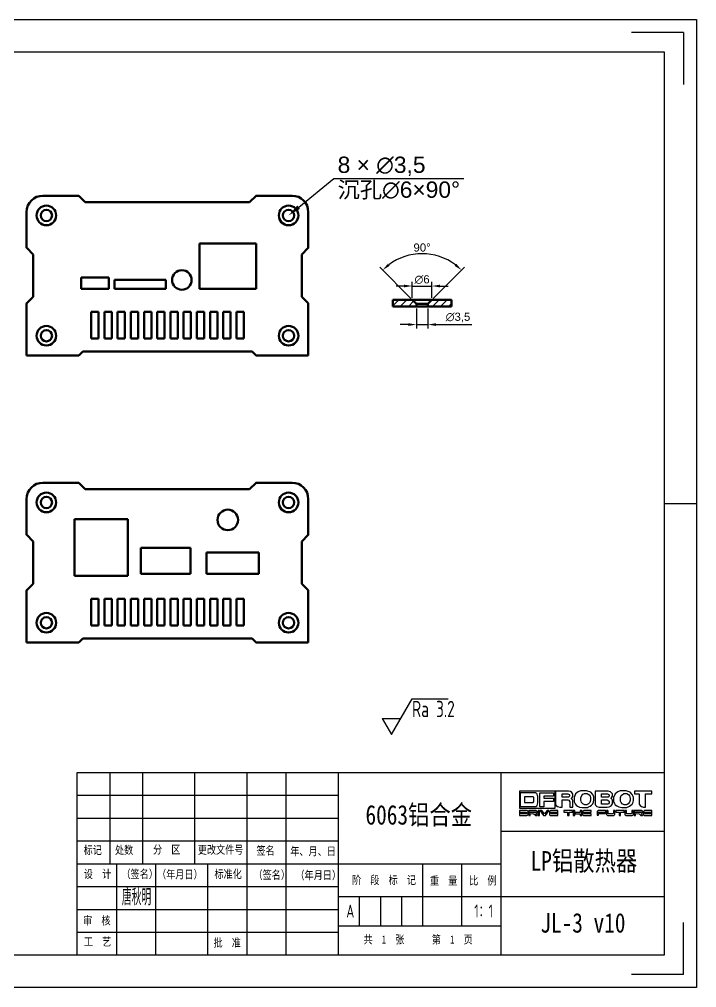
# Model space of a CAD drawing. Header units: millimetres. Extents: x 3075 to 3495, y 1278 to 1575.
# Drawn here: x 3287.5 to 3495.3, y 1277.7 to 1574.7 of the extents above; entities that cross this region are included whole.
import ezdxf
from ezdxf import colors
from ezdxf.entities.mleader import LeaderData, LeaderLine
from ezdxf.math import Vec2, Vec3

# ---------------------------------------------------------------- set-up
doc = ezdxf.new("R2010")
doc.units = ezdxf.units.MM
doc.layers.add('可见', color=7, linetype='Continuous', lineweight=50)
doc.layers.add('图框', color=7, linetype='Continuous')
doc.layers.add('标注、技术要求', color=1, linetype='Continuous')
doc.styles.get("Standard").update_dxf_attribs({"font": 'arial.ttf'})
doc.styles.add('陈杰（2）', font='gbenor.shx', dxfattribs={"width": 0.8, "bigfont": 'gbcbig.shx'})
doc.dimstyles.new('ISO-25-1', dxfattribs={"dimtxt": 2.5, "dimasz": 2.5, "dimexe": 1.25, "dimexo": 0.625, "dimtad": 1, "dimtxsty": 'Standard', "dimcen": 2.5, "dimadec": 0, "dimazin": 0, "dimtfac": 1, "dimtmove": 0, "dimatfit": 3, "dimfxl": 1, "dimarcsym": 0})

# ---------------------------------------------------------------- blocks, each defined once
blk = doc.blocks.new('*D6')
at = {"layer": 'Defpoints', "color": 0, "transparency": 16777216}
for p in [(3414.08, 1492.96), (3408.08, 1488.7), (3414.08, 1488.7)]:
    blk.add_point(p, dxfattribs=at)
at = {"layer": '标注、技术要求', "color": 0, "lineweight": -2, "transparency": 16777216}
for p, q in [((3408.08, 1489.32), (3408.08, 1494.21)), ((3414.08, 1489.32), (3414.08, 1494.21)), ((3405.58, 1492.96), (3403.08, 1492.96)), ((3408.08, 1492.96), (3414.08, 1492.96)), ((3416.58, 1492.96), (3419.08, 1492.96))]:
    blk.add_line(p, q, dxfattribs=at)
at = {"layer": '标注、技术要求', "color": 0, "transparency": 16777216}
for points in [[(3405.58, 1493.37), (3405.58, 1492.54), (3408.08, 1492.96)], [(3416.58, 1493.37), (3416.58, 1492.54), (3414.08, 1492.96)]]:
    blk.add_solid(points, dxfattribs=at)
at = {"layer": '标注、技术要求', "color": 0, "transparency": 16777216, "insert": (3411.08, 1494.93), "char_height": 2.5, "attachment_point": 5}
blk.add_mtext('∅6', dxfattribs=at)
blk = doc.blocks.new('*D7')
at = {"layer": 'Defpoints', "color": 0, "transparency": 16777216}
for p in [(3409.33, 1486.7), (3412.83, 1486.7), (3412.83, 1481.13)]:
    blk.add_point(p, dxfattribs=at)
at = {"layer": '标注、技术要求', "color": 0, "lineweight": -2, "transparency": 16777216}
for p, q in [((3409.33, 1486.07), (3409.33, 1479.88)), ((3412.83, 1486.07), (3412.83, 1479.88)), ((3406.83, 1481.13), (3404.33, 1481.13)), ((3409.33, 1481.13), (3412.83, 1481.13)), ((3415.33, 1481.13), (3426.37, 1481.13))]:
    blk.add_line(p, q, dxfattribs=at)
at = {"layer": '标注、技术要求', "color": 0, "transparency": 16777216}
for points in [[(3406.83, 1481.55), (3406.83, 1480.71), (3409.33, 1481.13)], [(3415.33, 1481.55), (3415.33, 1480.71), (3412.83, 1481.13)]]:
    blk.add_solid(points, dxfattribs=at)
at = {"layer": '标注、技术要求', "color": 0, "transparency": 16777216, "insert": (3422.1, 1483.3), "char_height": 2.5, "attachment_point": 5}
blk.add_mtext('∅3,5', dxfattribs=at)
blk = doc.blocks.new('*D8')
at = {"layer": 'Defpoints', "color": 0, "transparency": 16777216}
for p in [(3415.52, 1502.26), (3408.08, 1488.7), (3414.08, 1488.7), (3409.33, 1487.45), (3412.83, 1487.45)]:
    blk.add_point(p, dxfattribs=at)
at = {"layer": '标注、技术要求', "color": 0, "lineweight": -2, "transparency": 16777216}
for p, q in [((3407.64, 1489.14), (3398.07, 1498.71)), ((3414.52, 1489.14), (3424.09, 1498.71))]:
    blk.add_line(p, q, dxfattribs=at)
blk.add_arc((3411.08, 1485.7), 17.15, 53.3577, 126.6423, dxfattribs=at)
at = {"layer": '标注、技术要求', "color": 0, "transparency": 16777216}
for points in [[(3401.11, 1499.14), (3400.57, 1499.77), (3398.95, 1497.82)], [(3421.59, 1499.77), (3421.04, 1499.14), (3423.21, 1497.82)]]:
    blk.add_solid(points, dxfattribs=at)
at = {"layer": '标注、技术要求', "color": 0, "transparency": 16777216, "insert": (3411.08, 1504.75), "char_height": 2.5, "attachment_point": 5}
blk.add_mtext('90°', dxfattribs=at)

msp = doc.modelspace()

# ---------------------------------------------------------------- hatches: boundary and pattern name
at = {"layer": '标注、技术要求'}
h = msp.add_hatch(dxfattribs=at)
h.set_pattern_fill('ANSI31', color=256, scale=0.55)
h.set_pattern_definition([(45, (-14.6144, -18.3949), (-1.2347852, 1.2347852), [])])
h.paths.add_polyline_path([(3402.08, 1488.695), (3402.08, 1486.695), (3409.33, 1486.695), (3409.33, 1487.445), (3408.08, 1488.695)])
h.paths.add_polyline_path([(3420.08, 1486.695), (3420.08, 1488.695), (3414.08, 1488.695), (3412.83, 1487.445), (3412.83, 1486.695)])

# ---------------------------------------------------------------- linework, layer by layer
at = {"layer": '可见', "extrusion": (2.22465e-16, 1, 0)}
for p, q in [((3305.732, 1520.658), (3294.774, 1520.658)), ((3371.174, 1520.658), (3360.215, 1520.658)), ((3307.774, 1518.658), (3305.803, 1520.628)), ((3332.974, 1518.658), (3307.774, 1518.658)), ((3358.174, 1518.658), (3332.974, 1518.658)), ((3360.144, 1520.628), (3358.174, 1518.658)), ((3289.774, 1515.658), (3289.774, 1504.699)), ((3376.174, 1504.699), (3376.174, 1515.658)), ((3342.774, 1505.958), (3360.224, 1505.958)), ((3342.774, 1492.058), (3342.774, 1505.958)), ((3360.224, 1505.958), (3360.224, 1492.058)), ((3289.803, 1504.628), (3291.774, 1502.658)), ((3374.174, 1502.658), (3376.144, 1504.628)), ((3291.774, 1502.658), (3291.774, 1489.658)), ((3374.174, 1489.658), (3374.174, 1502.658)), ((3306.474, 1495.558), (3314.974, 1495.558)), ((3306.474, 1492.108), (3306.474, 1495.558)), ((3314.974, 1495.558), (3314.974, 1492.108)), ((3316.724, 1492.058), (3316.724, 1494.858)), ((3316.724, 1494.858), (3332.474, 1494.858)), ((3332.474, 1494.858), (3332.474, 1492.058)), ((3314.974, 1492.108), (3306.474, 1492.108)), ((3332.474, 1492.058), (3316.724, 1492.058)), ((3360.224, 1492.058), (3342.774, 1492.058)), ((3291.774, 1489.658), (3289.803, 1487.687)), ((3376.144, 1487.687), (3374.174, 1489.658)), ((3289.774, 1487.616), (3289.774, 1471.658)), ((3309.574, 1476.858), (3309.574, 1485.058)), ((3309.574, 1485.058), (3311.824, 1485.058)), ((3311.824, 1485.058), (3311.824, 1476.858)), ((3313.624, 1476.858), (3313.624, 1485.058)), ((3313.624, 1485.058), (3315.874, 1485.058)), ((3315.874, 1485.058), (3315.874, 1476.858)), ((3317.674, 1476.858), (3317.674, 1485.058)), ((3317.674, 1485.058), (3319.924, 1485.058)), ((3319.924, 1485.058), (3319.924, 1476.858)), ((3321.724, 1476.858), (3321.724, 1485.058)), ((3321.724, 1485.058), (3323.974, 1485.058)), ((3323.974, 1485.058), (3323.974, 1476.858)), ((3325.774, 1476.858), (3325.774, 1485.058)), ((3325.774, 1485.058), (3328.024, 1485.058)), ((3328.024, 1485.058), (3328.024, 1476.858)), ((3329.824, 1476.858), (3329.824, 1485.058)), ((3329.824, 1485.058), (3332.074, 1485.058)), ((3332.074, 1485.058), (3332.074, 1476.858)), ((3333.874, 1476.858), (3333.874, 1485.058)), ((3333.874, 1485.058), (3336.124, 1485.058)), ((3336.124, 1485.058), (3336.124, 1476.858)), ((3337.924, 1476.858), (3337.924, 1485.058)), ((3337.924, 1485.058), (3340.174, 1485.058)), ((3340.174, 1485.058), (3340.174, 1476.858)), ((3341.974, 1476.858), (3341.974, 1485.058)), ((3341.974, 1485.058), (3344.224, 1485.058)), ((3344.224, 1485.058), (3344.224, 1476.858)), ((3346.024, 1476.858), (3346.024, 1485.058)), ((3346.024, 1485.058), (3348.274, 1485.058)), ((3348.274, 1485.058), (3348.274, 1476.858)), ((3350.074, 1476.858), (3350.074, 1485.058)), ((3350.074, 1485.058), (3352.324, 1485.058)), ((3352.324, 1485.058), (3352.324, 1476.858)), ((3354.124, 1476.858), (3354.124, 1485.058)), ((3354.124, 1485.058), (3356.374, 1485.058)), ((3356.374, 1485.058), (3356.374, 1476.858)), ((3376.174, 1471.658), (3376.174, 1487.616)), ((3311.824, 1476.858), (3309.574, 1476.858)), ((3315.874, 1476.858), (3313.624, 1476.858)), ((3319.924, 1476.858), (3317.674, 1476.858)), ((3323.974, 1476.858), (3321.724, 1476.858)), ((3328.024, 1476.858), (3325.774, 1476.858)), ((3332.074, 1476.858), (3329.824, 1476.858)), ((3336.124, 1476.858), (3333.874, 1476.858)), ((3340.174, 1476.858), (3337.924, 1476.858)), ((3344.224, 1476.858), (3341.974, 1476.858)), ((3348.274, 1476.858), (3346.024, 1476.858)), ((3352.324, 1476.858), (3350.074, 1476.858)), ((3356.374, 1476.858), (3354.124, 1476.858)), ((3289.774, 1471.658), (3305.732, 1471.658)), ((3305.803, 1471.687), (3306.974, 1472.858)), ((3358.974, 1472.858), (3306.974, 1472.858)), ((3358.974, 1472.858), (3360.144, 1471.687)), ((3360.215, 1471.658), (3376.174, 1471.658)), ((3305.732, 1432.627), (3294.774, 1432.627)), ((3307.774, 1430.627), (3305.803, 1432.598)), ((3360.144, 1432.598), (3358.174, 1430.627)), ((3371.174, 1432.627), (3360.215, 1432.627)), ((3332.974, 1430.627), (3307.774, 1430.627)), ((3358.174, 1430.627), (3332.974, 1430.627)), ((3289.774, 1427.627), (3289.774, 1416.669)), ((3376.174, 1416.669), (3376.174, 1427.627)), ((3304.474, 1404.027), (3304.474, 1421.477)), ((3304.474, 1421.477), (3320.766, 1421.477)), ((3320.766, 1421.477), (3320.766, 1404.027)), ((3289.803, 1416.598), (3291.774, 1414.627)), ((3291.774, 1414.627), (3291.774, 1401.627)), ((3374.174, 1414.627), (3376.144, 1416.598)), ((3374.174, 1401.627), (3374.174, 1414.627)), ((3324.774, 1412.662), (3340.074, 1412.662)), ((3324.774, 1404.662), (3324.774, 1412.662)), ((3340.074, 1412.662), (3340.074, 1404.662)), ((3344.974, 1404.657), (3344.974, 1411.207)), ((3344.974, 1411.207), (3360.974, 1411.207)), ((3360.974, 1411.207), (3360.974, 1404.657)), ((3320.766, 1404.027), (3304.474, 1404.027)), ((3340.074, 1404.662), (3324.774, 1404.662)), ((3360.974, 1404.657), (3344.974, 1404.657)), ((3289.774, 1399.586), (3289.774, 1383.627)), ((3291.774, 1401.627), (3289.803, 1399.656)), ((3376.144, 1399.656), (3374.174, 1401.627)), ((3376.174, 1383.627), (3376.174, 1399.586)), ((3309.574, 1388.827), (3309.574, 1397.027)), ((3309.574, 1397.027), (3311.824, 1397.027)), ((3311.824, 1397.027), (3311.824, 1388.827)), ((3313.624, 1388.827), (3313.624, 1397.027)), ((3313.624, 1397.027), (3315.874, 1397.027)), ((3315.874, 1397.027), (3315.874, 1388.827)), ((3317.674, 1388.827), (3317.674, 1397.027)), ((3317.674, 1397.027), (3319.924, 1397.027)), ((3319.924, 1397.027), (3319.924, 1388.827)), ((3321.724, 1388.827), (3321.724, 1397.027)), ((3321.724, 1397.027), (3323.974, 1397.027)), ((3323.974, 1397.027), (3323.974, 1388.827)), ((3325.774, 1388.827), (3325.774, 1397.027)), ((3325.774, 1397.027), (3328.024, 1397.027)), ((3328.024, 1397.027), (3328.024, 1388.827)), ((3329.824, 1388.827), (3329.824, 1397.027)), ((3329.824, 1397.027), (3332.074, 1397.027)), ((3332.074, 1397.027), (3332.074, 1388.827)), ((3333.874, 1388.827), (3333.874, 1397.027)), ((3333.874, 1397.027), (3336.124, 1397.027)), ((3336.124, 1397.027), (3336.124, 1388.827)), ((3337.924, 1388.827), (3337.924, 1397.027)), ((3337.924, 1397.027), (3340.174, 1397.027)), ((3340.174, 1397.027), (3340.174, 1388.827)), ((3341.974, 1388.827), (3341.974, 1397.027)), ((3341.974, 1397.027), (3344.224, 1397.027)), ((3344.224, 1397.027), (3344.224, 1388.827)), ((3346.024, 1388.827), (3346.024, 1397.027)), ((3346.024, 1397.027), (3348.274, 1397.027)), ((3348.274, 1397.027), (3348.274, 1388.827)), ((3350.074, 1388.827), (3350.074, 1397.027)), ((3350.074, 1397.027), (3352.324, 1397.027)), ((3352.324, 1397.027), (3352.324, 1388.827)), ((3354.124, 1388.827), (3354.124, 1397.027)), ((3354.124, 1397.027), (3356.374, 1397.027)), ((3356.374, 1397.027), (3356.374, 1388.827)), ((3311.824, 1388.827), (3309.574, 1388.827)), ((3315.874, 1388.827), (3313.624, 1388.827)), ((3319.924, 1388.827), (3317.674, 1388.827)), ((3323.974, 1388.827), (3321.724, 1388.827)), ((3328.024, 1388.827), (3325.774, 1388.827)), ((3332.074, 1388.827), (3329.824, 1388.827)), ((3336.124, 1388.827), (3333.874, 1388.827)), ((3340.174, 1388.827), (3337.924, 1388.827)), ((3344.224, 1388.827), (3341.974, 1388.827)), ((3348.274, 1388.827), (3346.024, 1388.827)), ((3352.324, 1388.827), (3350.074, 1388.827)), ((3356.374, 1388.827), (3354.124, 1388.827)), ((3305.803, 1383.656), (3306.974, 1384.827)), ((3306.974, 1384.827), (3358.974, 1384.827)), ((3358.974, 1384.827), (3360.144, 1383.656)), ((3289.774, 1383.627), (3305.732, 1383.627)), ((3360.215, 1383.627), (3376.174, 1383.627))]:
    msp.add_line(p, q, dxfattribs=at)
at = {"layer": '可见'}
for p, q in [((3402.08, 1488.695), (3402.08, 1486.695)), ((3402.08, 1488.695), (3408.08, 1488.695)), ((3408.08, 1488.695), (3409.33, 1487.445)), ((3408.08, 1488.695), (3414.08, 1488.695)), ((3414.08, 1488.695), (3412.83, 1487.445)), ((3420.08, 1488.695), (3414.08, 1488.695)), ((3420.08, 1488.695), (3420.08, 1486.695)), ((3402.08, 1486.695), (3409.33, 1486.695)), ((3409.33, 1486.695), (3409.33, 1487.445)), ((3409.33, 1487.445), (3412.83, 1487.445)), ((3409.33, 1486.695), (3412.83, 1486.695)), ((3412.83, 1486.695), (3412.83, 1487.445)), ((3412.83, 1486.695), (3420.08, 1486.695))]:
    msp.add_line(p, q, dxfattribs=at)
at = {"layer": '可见', "extrusion": (1e-16, 1e-16, -1)}
for centre, radius in [((-3295.824, 1514.608), 3), ((-3295.824, 1514.608, 1.25), 1.75), ((-3370.124, 1514.608), 3), ((-3370.124, 1514.608, 1.25), 1.75), ((-3337.389, 1494.808), 3), ((-3295.824, 1477.708), 3), ((-3295.824, 1477.708, 1.25), 1.75), ((-3370.124, 1477.708), 3), ((-3370.124, 1477.708, 1.25), 1.75)]:
    msp.add_circle(centre, radius, dxfattribs=at)
at = {"layer": '可见', "extrusion": (1e-16, -1.22465e-32, -1)}
for centre, radius in [((-3295.824, 1426.577), 3), ((-3370.124, 1426.577), 3), ((-3295.824, 1426.577, 1.25), 1.75), ((-3370.124, 1426.577, 1.25), 1.75), ((-3351.474, 1421.207), 3.15), ((-3295.824, 1389.677), 3), ((-3295.824, 1389.677, 1.25), 1.75), ((-3370.124, 1389.677), 3), ((-3370.124, 1389.677, 1.25), 1.75)]:
    msp.add_circle(centre, radius, dxfattribs=at)
at = {"layer": '可见'}
for centre, radius, start, end in [((3294.774, 1515.658), 5, 90, 180), ((3305.732, 1520.558), 0.1, 45, 90), ((3360.215, 1520.558), 0.1, 90, 135), ((3371.174, 1515.658), 5, 0, 90), ((3289.874, 1504.699), 0.1, 180, 225), ((3376.074, 1504.699), 0.1, 315, 0), ((3289.874, 1487.616), 0.1, 135, 180), ((3376.074, 1487.616), 0.1, 0, 45), ((3305.732, 1471.758), 0.1, 270, 315), ((3360.215, 1471.758), 0.1, 225, 270), ((3294.774, 1427.627), 5, 90, 180), ((3305.732, 1432.527), 0.1, 45, 90), ((3360.215, 1432.527), 0.1, 90, 135), ((3371.174, 1427.627), 5, 0, 90), ((3289.874, 1416.669), 0.1, 180, 225), ((3376.074, 1416.669), 0.1, 315, 0), ((3289.874, 1399.586), 0.1, 135, 180), ((3376.074, 1399.586), 0.1, 0, 45), ((3305.732, 1383.727), 0.1, 270, 315), ((3360.215, 1383.727), 0.1, 225, 270)]:
    msp.add_arc(centre, radius, start, end, dxfattribs=at)
at = {"layer": '图框'}
for p, q in [((3075.301, 1574.748), (3495.301, 1574.748)), ((3495.301, 1574.748), (3495.301, 1277.748)), ((3491.301, 1570.748), (3475.301, 1570.748)), ((3491.301, 1570.748), (3491.301, 1554.748)), ((3085.301, 1564.748), (3485.301, 1564.748)), ((3429.301, 1564.748), (3485.301, 1564.748)), ((3485.301, 1564.748), (3485.301, 1287.748)), ((3485.301, 1564.748), (3485.301, 1384.748)), ((3485.301, 1426.248), (3495.301, 1426.248)), ((3305.301, 1343.748), (3485.301, 1343.748)), ((3305.301, 1287.748), (3305.301, 1343.748)), ((3315.301, 1343.748), (3315.301, 1315.748)), ((3325.301, 1343.748), (3325.301, 1315.748)), ((3341.301, 1343.748), (3341.301, 1315.748)), ((3357.301, 1343.748), (3357.301, 1315.748)), ((3369.301, 1343.748), (3369.301, 1287.748)), ((3385.301, 1343.748), (3385.301, 1287.748)), ((3435.301, 1287.748), (3435.301, 1343.748)), ((3485.301, 1343.748), (3485.301, 1287.748)), ((3305.301, 1336.748), (3385.301, 1336.748)), ((3305.301, 1329.748), (3385.301, 1329.748)), ((3435.301, 1325.748), (3485.301, 1325.748)), ((3305.301, 1322.748), (3385.301, 1322.748)), ((3305.301, 1315.748), (3435.301, 1315.748)), ((3317.301, 1315.748), (3317.301, 1287.748)), ((3329.301, 1315.748), (3329.301, 1287.748)), ((3345.301, 1315.748), (3345.301, 1287.748)), ((3357.301, 1315.748), (3357.301, 1287.748)), ((3411.301, 1296.748), (3411.301, 1315.748)), ((3423.301, 1296.748), (3423.301, 1315.748)), ((3305.301, 1308.748), (3385.301, 1308.748)), ((3385.301, 1305.748), (3435.301, 1305.748)), ((3391.801, 1305.748), (3391.801, 1296.748)), ((3398.301, 1305.748), (3398.301, 1296.748)), ((3404.801, 1305.748), (3404.801, 1296.748)), ((3435.301, 1305.748), (3485.301, 1305.748)), ((3305.301, 1301.748), (3385.301, 1301.748)), ((3385.301, 1296.748), (3435.301, 1296.748)), ((3491.301, 1281.748), (3491.301, 1297.748)), ((3305.301, 1294.748), (3385.301, 1294.748)), ((3485.301, 1287.748), (3085.301, 1287.748)), ((3485.301, 1287.748), (3305.301, 1287.748)), ((3491.301, 1281.748), (3475.301, 1281.748)), ((3495.301, 1277.748), (3075.301, 1277.748))]:
    msp.add_line(p, q, dxfattribs=at)
at = {"layer": '图框', "color": 7}
for p, q in [((3440.967, 1338.032), (3440.967, 1332.766)), ((3451.906, 1338.032), (3440.967, 1338.032)), ((3447.234, 1333.239), (3447.234, 1337.55)), ((3447.234, 1337.55), (3451.442, 1337.55)), ((3451.442, 1336.511), (3448.42, 1336.502)), ((3448.42, 1336.502), (3448.42, 1335.872)), ((3451.442, 1337.55), (3451.442, 1336.511)), ((3451.906, 1332.766), (3451.906, 1338.032)), ((3451.442, 1334.815), (3448.411, 1334.815)), ((3448.411, 1334.815), (3448.411, 1333.239)), ((3448.42, 1335.872), (3451.442, 1335.872)), ((3451.442, 1335.872), (3451.442, 1334.815)), ((3440.967, 1332.766), (3451.906, 1332.766)), ((3446.651, 1332.046), (3446.651, 1331.597)), ((3447.103, 1332.046), (3446.651, 1332.046)), ((3446.651, 1331.597), (3447.103, 1331.597)), ((3446.651, 1331.455), (3446.651, 1330.582)), ((3447.054, 1331.455), (3446.651, 1331.455)), ((3446.651, 1330.582), (3447.054, 1330.582)), ((3447.054, 1330.582), (3447.054, 1331.455)), ((3447.103, 1331.597), (3447.103, 1332.046)), ((3448.411, 1333.239), (3447.234, 1333.239)), ((3447.322, 1332.046), (3447.322, 1331.934)), ((3447.784, 1332.046), (3447.322, 1332.046)), ((3447.322, 1331.934), (3448.368, 1330.582)), ((3448.625, 1331.086), (3447.784, 1332.046)), ((3448.368, 1330.582), (3448.89, 1330.582)), ((3449.463, 1332.046), (3448.625, 1331.086)), ((3448.89, 1330.582), (3449.929, 1331.938)), ((3449.929, 1332.046), (3449.463, 1332.046)), ((3449.929, 1331.938), (3449.929, 1332.046)), ((3457.469, 1332.046), (3457.469, 1330.582)), ((3457.928, 1332.046), (3457.469, 1332.046)), ((3457.469, 1330.582), (3457.928, 1330.582)), ((3457.928, 1330.582), (3457.928, 1332.046)), ((3459.555, 1331.51), (3458.053, 1331.503)), ((3458.053, 1331.503), (3458.053, 1331.086)), ((3458.053, 1331.086), (3459.555, 1331.086)), ((3460.069, 1332.046), (3459.555, 1332.046)), ((3459.555, 1332.046), (3459.555, 1331.51)), ((3459.555, 1331.086), (3459.555, 1330.582)), ((3459.555, 1330.582), (3460.069, 1330.582)), ((3460.069, 1330.582), (3460.069, 1332.046)), ((3464.745, 1331.448), (3464.745, 1330.599)), ((3467.303, 1331.448), (3464.745, 1331.448)), ((3464.745, 1330.599), (3465.155, 1330.599)), ((3465.155, 1331.18), (3467.303, 1331.183)), ((3465.155, 1330.599), (3465.155, 1331.18)), ((3467.303, 1331.183), (3467.303, 1331.448)), ((3470.466, 1332.059), (3470.466, 1331.597)), ((3473.063, 1332.059), (3470.466, 1332.059)), ((3470.466, 1331.597), (3471.52, 1331.597)), ((3471.52, 1331.597), (3471.52, 1330.582)), ((3471.52, 1330.582), (3471.982, 1330.582)), ((3471.982, 1330.582), (3471.982, 1331.597)), ((3471.982, 1331.597), (3473.063, 1331.597)), ((3473.063, 1331.597), (3473.063, 1332.059))]:
    msp.add_line(p, q, dxfattribs=at)
for points in [[(3441.287, 1333.165), (3441.287, 1333.165), (3441.287, 1337.642), (3441.287, 1337.642)], [(3441.287, 1337.642), (3441.287, 1337.642), (3445.834, 1337.642), (3445.834, 1337.642)], [(3445.834, 1337.642), (3446.349, 1337.434), (3446.438, 1336.599), (3446.438, 1336.599)], [(3446.438, 1336.599), (3446.438, 1336.599), (3446.437, 1334.416), (3446.437, 1334.416)], [(3456.022, 1338.032), (3456.022, 1338.032), (3452.036, 1338.032), (3452.036, 1338.032)], [(3452.036, 1338.032), (3452.036, 1338.032), (3452.036, 1334.018), (3452.036, 1334.018)], [(3454.001, 1336.131), (3454.001, 1336.131), (3454.001, 1337.179), (3454.001, 1337.179)], [(3454.001, 1337.179), (3454.001, 1337.179), (3455.836, 1337.179), (3455.836, 1337.179)], [(3455.836, 1337.179), (3456.216, 1337.151), (3456.328, 1336.891), (3456.328, 1336.891)], [(3457.329, 1337.132), (3457.329, 1337.132), (3456.967, 1338.022), (3456.022, 1338.032)], [(3456.328, 1336.891), (3456.328, 1336.891), (3456.328, 1336.446), (3456.328, 1336.446)], [(3457.329, 1336.419), (3457.329, 1336.419), (3457.329, 1337.132), (3457.329, 1337.132)], [(3460.026, 1338.143), (3460.026, 1338.143), (3457.848, 1337.92), (3457.718, 1336.066)], [(3459.794, 1335.983), (3459.998, 1337.123), (3460.86, 1337.253), (3460.86, 1337.253)], [(3461.537, 1338.143), (3461.537, 1338.143), (3460.026, 1338.143), (3460.026, 1338.143)], [(3460.86, 1337.253), (3460.86, 1337.253), (3461.695, 1337.253), (3461.695, 1337.253)], [(3463.772, 1336.011), (3463.772, 1336.011), (3463.799, 1337.8), (3461.537, 1338.143)], [(3461.695, 1337.253), (3462.752, 1336.928), (3462.761, 1335.927), (3462.761, 1335.927)], [(3468.184, 1338.032), (3468.184, 1338.032), (3464.161, 1338.032), (3464.161, 1338.032)], [(3464.161, 1338.032), (3464.161, 1338.032), (3464.161, 1334.11), (3464.161, 1334.11)], [(3466.089, 1337.169), (3466.089, 1337.169), (3467.98, 1337.169), (3467.98, 1337.169)], [(3466.089, 1336.122), (3466.089, 1336.122), (3466.089, 1337.169), (3466.089, 1337.169)], [(3468.453, 1336.548), (3468.406, 1336.15), (3467.859, 1336.122), (3467.859, 1336.122)], [(3467.98, 1337.169), (3468.388, 1337.105), (3468.453, 1336.826), (3468.453, 1336.826)], [(3469.444, 1337.142), (3469.444, 1337.142), (3469.277, 1337.855), (3468.184, 1338.032)], [(3468.453, 1336.826), (3468.453, 1336.826), (3468.453, 1336.548), (3468.453, 1336.548)], [(3469.444, 1336.446), (3469.444, 1336.446), (3469.444, 1337.142), (3469.444, 1337.142)], [(3472.225, 1338.143), (3472.225, 1338.143), (3469.973, 1337.902), (3469.834, 1336.103)], [(3471.947, 1336.057), (3472.068, 1337.049), (3472.995, 1337.253), (3472.995, 1337.253)], [(3473.709, 1338.143), (3473.709, 1338.143), (3472.225, 1338.143), (3472.225, 1338.143)], [(3472.995, 1337.253), (3472.995, 1337.253), (3473.848, 1337.253), (3473.848, 1337.253)], [(3475.896, 1336.066), (3475.896, 1336.066), (3475.739, 1337.818), (3473.709, 1338.143)], [(3473.848, 1337.253), (3474.663, 1337.142), (3474.886, 1335.946), (3474.886, 1335.946)], [(3476.267, 1338.013), (3476.267, 1338.013), (3476.267, 1337.179), (3476.267, 1337.179)], [(3481.514, 1338.013), (3481.514, 1338.013), (3476.267, 1338.013), (3476.267, 1338.013)], [(3476.267, 1337.179), (3476.267, 1337.179), (3477.713, 1337.179), (3477.713, 1337.179)], [(3477.713, 1337.179), (3477.713, 1337.179), (3477.713, 1334.055), (3477.713, 1334.055)], [(3479.632, 1333.137), (3479.632, 1333.137), (3479.632, 1337.197), (3479.632, 1337.197)], [(3479.632, 1337.197), (3479.632, 1337.197), (3481.574, 1337.197), (3481.574, 1337.197)], [(3481.574, 1337.969), (3481.574, 1337.969), (3481.562, 1338.001), (3481.514, 1338.013)], [(3481.574, 1337.197), (3481.574, 1337.197), (3481.574, 1337.969), (3481.574, 1337.969)], [(3445.157, 1336.289), (3445.157, 1336.289), (3442.525, 1336.289), (3442.525, 1336.289)], [(3442.525, 1336.289), (3442.525, 1336.289), (3442.525, 1334.49), (3442.525, 1334.49)], [(3442.525, 1334.49), (3442.525, 1334.49), (3445.074, 1334.49), (3445.074, 1334.49)], [(3445.074, 1334.49), (3445.074, 1334.49), (3445.315, 1334.546), (3445.361, 1334.843)], [(3445.361, 1335.881), (3445.361, 1335.881), (3445.408, 1336.205), (3445.157, 1336.289)], [(3445.361, 1334.843), (3445.361, 1334.843), (3445.361, 1335.881), (3445.361, 1335.881)], [(3446.437, 1334.416), (3446.469, 1333.888), (3446.07, 1333.165), (3446.07, 1333.165)], [(3452.036, 1334.018), (3452.036, 1334.018), (3452.193, 1333.202), (3453.361, 1333.137)], [(3455.762, 1336.131), (3455.762, 1336.131), (3454.001, 1336.131), (3454.001, 1336.131)], [(3454.001, 1333.137), (3454.001, 1333.137), (3454.001, 1335.325), (3454.001, 1335.325)], [(3454.001, 1335.325), (3454.001, 1335.325), (3455.79, 1335.325), (3455.79, 1335.325)], [(3456.328, 1336.446), (3456.226, 1336.159), (3455.762, 1336.131), (3455.762, 1336.131)], [(3455.79, 1335.325), (3455.79, 1335.325), (3456.3, 1335.214), (3456.365, 1334.778)], [(3456.365, 1334.778), (3456.365, 1334.778), (3456.365, 1333.137), (3456.365, 1333.137)], [(3456.856, 1335.77), (3456.856, 1335.77), (3457.217, 1335.927), (3457.329, 1336.419)], [(3457.329, 1335.149), (3457.329, 1335.149), (3457.329, 1335.362), (3456.856, 1335.77)], [(3457.329, 1333.137), (3457.329, 1333.137), (3457.329, 1335.149), (3457.329, 1335.149)], [(3457.718, 1336.066), (3457.718, 1336.066), (3457.718, 1335.075), (3457.718, 1335.075)], [(3457.718, 1335.075), (3457.718, 1335.075), (3457.727, 1333.258), (3460.202, 1332.98)], [(3459.794, 1335.149), (3459.794, 1335.149), (3459.794, 1335.983), (3459.794, 1335.983)], [(3460.99, 1333.869), (3459.98, 1333.934), (3459.794, 1335.149), (3459.794, 1335.149)], [(3461.602, 1333.869), (3461.602, 1333.869), (3460.99, 1333.869), (3460.99, 1333.869)], [(3461.417, 1332.98), (3461.417, 1332.98), (3463.808, 1333.211), (3463.771, 1335.399)], [(3462.761, 1335.269), (3462.668, 1334.018), (3461.602, 1333.869), (3461.602, 1333.869)], [(3462.761, 1335.927), (3462.761, 1335.927), (3462.761, 1335.269), (3462.761, 1335.269)], [(3463.771, 1335.399), (3463.771, 1335.399), (3463.772, 1336.011), (3463.772, 1336.011)], [(3464.161, 1334.11), (3464.161, 1334.11), (3464.188, 1333.267), (3465.393, 1333.137)], [(3467.859, 1336.122), (3467.859, 1336.122), (3466.089, 1336.122), (3466.089, 1336.122)], [(3466.089, 1333.99), (3466.089, 1333.99), (3466.089, 1335.325), (3466.089, 1335.325)], [(3466.089, 1335.325), (3466.089, 1335.325), (3467.887, 1335.325), (3467.887, 1335.325)], [(3468.035, 1334.064), (3468.035, 1334.064), (3466.089, 1333.99), (3466.089, 1333.99)], [(3467.618, 1333.137), (3467.618, 1333.137), (3469.24, 1333.1), (3469.444, 1334.083)], [(3467.887, 1335.325), (3468.462, 1335.297), (3468.453, 1334.889), (3468.453, 1334.889)], [(3468.453, 1334.389), (3468.406, 1334.129), (3468.035, 1334.064), (3468.035, 1334.064)], [(3468.453, 1334.889), (3468.453, 1334.889), (3468.453, 1334.389), (3468.453, 1334.389)], [(3468.944, 1335.835), (3468.944, 1335.835), (3469.352, 1335.955), (3469.444, 1336.446)], [(3469.444, 1335.223), (3469.444, 1335.223), (3469.37, 1335.612), (3468.944, 1335.835)], [(3469.444, 1334.083), (3469.444, 1334.083), (3469.444, 1335.223), (3469.444, 1335.223)], [(3469.834, 1335.112), (3469.834, 1335.112), (3469.621, 1333.341), (3472.364, 1332.97)], [(3469.834, 1336.103), (3469.834, 1336.103), (3469.834, 1335.112), (3469.834, 1335.112)], [(3471.947, 1335.075), (3471.947, 1335.075), (3471.947, 1336.057), (3471.947, 1336.057)], [(3473.06, 1333.869), (3472.077, 1333.999), (3471.947, 1335.075), (3471.947, 1335.075)], [(3473.82, 1333.869), (3473.82, 1333.869), (3473.06, 1333.869), (3473.06, 1333.869)], [(3473.523, 1332.97), (3473.523, 1332.97), (3475.924, 1333.267), (3475.896, 1335.288)], [(3474.886, 1335.288), (3474.849, 1334.185), (3473.82, 1333.869), (3473.82, 1333.869)], [(3474.886, 1335.946), (3474.886, 1335.946), (3474.886, 1335.288), (3474.886, 1335.288)], [(3475.896, 1335.288), (3475.896, 1335.288), (3475.896, 1336.066), (3475.896, 1336.066)], [(3477.713, 1334.055), (3477.713, 1334.055), (3477.908, 1333.221), (3479.002, 1333.137)], [(3443.213, 1332.046), (3443.213, 1332.046), (3440.967, 1332.046), (3440.967, 1332.046)], [(3440.967, 1332.046), (3440.967, 1332.046), (3440.967, 1331.587), (3440.967, 1331.587)], [(3440.967, 1331.587), (3440.967, 1331.587), (3443.022, 1331.552), (3443.022, 1331.552)], [(3440.967, 1331.448), (3440.967, 1331.448), (3440.967, 1330.582), (3440.967, 1330.582)], [(3441.336, 1331.444), (3441.336, 1331.444), (3440.967, 1331.448), (3440.967, 1331.448)], [(3440.967, 1330.582), (3440.967, 1330.582), (3443.21, 1330.582), (3443.21, 1330.582)], [(3446.07, 1333.165), (3446.07, 1333.165), (3441.287, 1333.165), (3441.287, 1333.165)], [(3441.336, 1331.044), (3441.336, 1331.044), (3441.336, 1331.444), (3441.336, 1331.444)], [(3442.98, 1331.09), (3442.98, 1331.09), (3441.336, 1331.044), (3441.336, 1331.044)], [(3443.074, 1331.128), (3443.074, 1331.128), (3443.053, 1331.09), (3442.98, 1331.09)], [(3443.022, 1331.552), (3443.022, 1331.552), (3443.074, 1331.472), (3443.074, 1331.42)], [(3443.074, 1331.42), (3443.074, 1331.42), (3443.074, 1331.128), (3443.074, 1331.128)], [(3443.21, 1330.582), (3443.21, 1330.582), (3443.488, 1330.613), (3443.575, 1330.881)], [(3443.575, 1331.761), (3443.575, 1331.761), (3443.502, 1331.959), (3443.213, 1332.046)], [(3443.575, 1330.881), (3443.575, 1330.881), (3443.575, 1331.761), (3443.575, 1331.761)], [(3446.046, 1332.046), (3446.046, 1332.046), (3443.783, 1332.046), (3443.783, 1332.046)], [(3443.783, 1332.046), (3443.783, 1332.046), (3443.783, 1331.635), (3443.783, 1331.635)], [(3443.783, 1331.635), (3443.783, 1331.635), (3445.942, 1331.639), (3445.942, 1331.639)], [(3443.783, 1331.455), (3443.783, 1331.455), (3443.783, 1330.582), (3443.783, 1330.582)], [(3445.942, 1331.448), (3445.942, 1331.448), (3443.783, 1331.455), (3443.783, 1331.455)], [(3443.783, 1330.582), (3443.783, 1330.582), (3444.249, 1330.582), (3444.249, 1330.582)], [(3444.249, 1330.582), (3444.249, 1330.582), (3444.249, 1331.131), (3444.249, 1331.131)], [(3444.249, 1331.131), (3444.249, 1331.131), (3445.389, 1331.086), (3445.389, 1331.086)], [(3445.389, 1331.086), (3445.389, 1331.086), (3445.758, 1330.728), (3445.758, 1330.728)], [(3445.758, 1330.728), (3445.758, 1330.728), (3445.824, 1330.613), (3445.845, 1330.582)], [(3445.845, 1330.582), (3445.845, 1330.582), (3446.345, 1330.582), (3446.345, 1330.582)], [(3445.942, 1331.639), (3445.942, 1331.639), (3445.942, 1331.448), (3445.942, 1331.448)], [(3445.973, 1331.079), (3445.973, 1331.079), (3446.38, 1331.142), (3446.394, 1331.389)], [(3446.345, 1330.707), (3446.345, 1330.707), (3445.973, 1331.079), (3445.973, 1331.079)], [(3446.394, 1331.761), (3446.394, 1331.761), (3446.31, 1331.986), (3446.046, 1332.046)], [(3446.345, 1330.582), (3446.345, 1330.582), (3446.345, 1330.707), (3446.345, 1330.707)], [(3446.394, 1331.389), (3446.394, 1331.389), (3446.394, 1331.761), (3446.394, 1331.761)], [(3450.475, 1332.046), (3450.475, 1332.046), (3450.197, 1331.927), (3450.138, 1331.795)], [(3450.138, 1331.795), (3450.138, 1331.795), (3450.138, 1331.597), (3450.138, 1331.597)], [(3450.138, 1331.597), (3450.138, 1331.597), (3452.745, 1331.597), (3452.745, 1331.597)], [(3450.138, 1331.455), (3450.138, 1331.455), (3450.138, 1330.836), (3450.138, 1330.836)], [(3452.693, 1331.455), (3452.693, 1331.455), (3450.138, 1331.455), (3450.138, 1331.455)], [(3450.138, 1330.836), (3450.138, 1330.836), (3450.204, 1330.67), (3450.471, 1330.582)], [(3450.471, 1330.582), (3450.471, 1330.582), (3452.745, 1330.582), (3452.745, 1330.582)], [(3452.745, 1332.046), (3452.745, 1332.046), (3450.475, 1332.046), (3450.475, 1332.046)], [(3450.596, 1331.044), (3450.596, 1331.044), (3450.541, 1331.104), (3450.551, 1331.18)], [(3450.551, 1331.18), (3450.551, 1331.18), (3452.693, 1331.183), (3452.693, 1331.183)], [(3452.745, 1331.044), (3452.745, 1331.044), (3450.596, 1331.044), (3450.596, 1331.044)], [(3452.693, 1331.183), (3452.693, 1331.183), (3452.693, 1331.455), (3452.693, 1331.455)], [(3452.745, 1331.597), (3452.745, 1331.597), (3452.745, 1332.046), (3452.745, 1332.046)], [(3452.745, 1330.582), (3452.745, 1330.582), (3452.745, 1331.044), (3452.745, 1331.044)], [(3453.361, 1333.137), (3453.361, 1333.137), (3454.001, 1333.137), (3454.001, 1333.137)], [(3454.598, 1332.046), (3454.598, 1332.046), (3454.598, 1331.597), (3454.598, 1331.597)], [(3457.25, 1332.046), (3457.25, 1332.046), (3454.598, 1332.046), (3454.598, 1332.046)], [(3454.598, 1331.597), (3454.598, 1331.597), (3455.62, 1331.555), (3455.651, 1331.548)], [(3455.651, 1331.548), (3455.651, 1331.548), (3455.651, 1330.634), (3455.651, 1330.634)], [(3455.651, 1330.634), (3455.651, 1330.634), (3455.675, 1330.593), (3455.7, 1330.582)], [(3455.7, 1330.582), (3455.7, 1330.582), (3456.158, 1330.582), (3456.158, 1330.582)], [(3456.158, 1331.59), (3456.158, 1331.59), (3457.25, 1331.594), (3457.25, 1331.594)], [(3456.158, 1330.582), (3456.158, 1330.582), (3456.158, 1331.59), (3456.158, 1331.59)], [(3456.365, 1333.137), (3456.365, 1333.137), (3457.329, 1333.137), (3457.329, 1333.137)], [(3457.25, 1331.594), (3457.25, 1331.594), (3457.25, 1332.046), (3457.25, 1332.046)], [(3460.202, 1332.98), (3460.202, 1332.98), (3461.417, 1332.98), (3461.417, 1332.98)], [(3460.66, 1332.046), (3460.66, 1332.046), (3460.497, 1332.032), (3460.319, 1331.837)], [(3460.319, 1331.837), (3460.319, 1331.837), (3460.319, 1331.594), (3460.319, 1331.594)], [(3460.319, 1331.594), (3460.319, 1331.594), (3462.933, 1331.594), (3462.933, 1331.594)], [(3460.319, 1331.448), (3460.319, 1331.448), (3460.319, 1330.798), (3460.319, 1330.798)], [(3462.878, 1331.448), (3462.878, 1331.448), (3460.319, 1331.448), (3460.319, 1331.448)], [(3460.319, 1330.798), (3460.319, 1330.798), (3460.472, 1330.61), (3460.664, 1330.582)], [(3462.933, 1332.059), (3462.933, 1332.059), (3460.66, 1332.046), (3460.66, 1332.046)], [(3460.664, 1330.582), (3460.664, 1330.582), (3462.933, 1330.582), (3462.933, 1330.582)], [(3460.768, 1331.048), (3460.768, 1331.048), (3460.719, 1331.142), (3460.723, 1331.173)], [(3460.723, 1331.173), (3460.723, 1331.173), (3462.878, 1331.183), (3462.878, 1331.183)], [(3462.933, 1331.041), (3462.933, 1331.041), (3460.768, 1331.048), (3460.768, 1331.048)], [(3462.878, 1331.183), (3462.878, 1331.183), (3462.878, 1331.448), (3462.878, 1331.448)], [(3462.933, 1331.594), (3462.933, 1331.594), (3462.933, 1332.059), (3462.933, 1332.059)], [(3462.933, 1330.582), (3462.933, 1330.582), (3462.933, 1331.041), (3462.933, 1331.041)], [(3465.092, 1332.059), (3465.092, 1332.059), (3464.884, 1331.976), (3464.745, 1331.799)], [(3464.745, 1331.799), (3464.745, 1331.799), (3464.745, 1331.594), (3464.745, 1331.594)], [(3464.745, 1331.594), (3464.745, 1331.594), (3467.338, 1331.594), (3467.338, 1331.594)], [(3467.348, 1332.059), (3467.348, 1332.059), (3465.092, 1332.059), (3465.092, 1332.059)], [(3465.393, 1333.137), (3465.393, 1333.137), (3467.618, 1333.137), (3467.618, 1333.137)], [(3467.338, 1331.594), (3467.338, 1331.594), (3467.373, 1331.59), (3467.397, 1331.635)], [(3467.397, 1332.004), (3467.397, 1332.004), (3467.404, 1332.056), (3467.348, 1332.059)], [(3467.397, 1331.635), (3467.397, 1331.635), (3467.397, 1332.004), (3467.397, 1332.004)], [(3467.605, 1332.059), (3467.605, 1332.059), (3467.605, 1330.836), (3467.605, 1330.836)], [(3468.061, 1332.059), (3468.061, 1332.059), (3467.605, 1332.059), (3467.605, 1332.059)], [(3467.605, 1330.836), (3467.605, 1330.836), (3467.751, 1330.638), (3467.939, 1330.582)], [(3467.939, 1330.582), (3467.939, 1330.582), (3469.886, 1330.582), (3469.886, 1330.582)], [(3468.12, 1332), (3468.12, 1332), (3468.103, 1332.042), (3468.061, 1332.059)], [(3468.141, 1331.138), (3468.141, 1331.138), (3468.12, 1332), (3468.12, 1332)], [(3468.217, 1331.09), (3468.217, 1331.09), (3468.148, 1331.11), (3468.141, 1331.138)], [(3469.594, 1331.086), (3469.594, 1331.086), (3468.217, 1331.09), (3468.217, 1331.09)], [(3469.747, 1331.124), (3469.747, 1331.124), (3469.698, 1331.1), (3469.594, 1331.086)], [(3470.251, 1332.059), (3470.251, 1332.059), (3469.747, 1332.059), (3469.747, 1332.059)], [(3469.747, 1332.059), (3469.747, 1332.059), (3469.747, 1331.124), (3469.747, 1331.124)], [(3469.886, 1330.582), (3469.886, 1330.582), (3470.098, 1330.593), (3470.251, 1330.857)], [(3470.251, 1330.857), (3470.251, 1330.857), (3470.251, 1332.059), (3470.251, 1332.059)], [(3472.364, 1332.97), (3472.364, 1332.97), (3473.523, 1332.97), (3473.523, 1332.97)], [(3473.286, 1332.059), (3473.286, 1332.059), (3473.286, 1330.787), (3473.286, 1330.787)], [(3473.765, 1332.059), (3473.765, 1332.059), (3473.286, 1332.059), (3473.286, 1332.059)], [(3473.286, 1330.787), (3473.286, 1330.787), (3473.407, 1330.641), (3473.574, 1330.582)], [(3473.574, 1330.582), (3473.574, 1330.582), (3475.569, 1330.582), (3475.569, 1330.582)], [(3473.786, 1331.128), (3473.786, 1331.128), (3473.765, 1332.059), (3473.765, 1332.059)], [(3473.904, 1331.086), (3473.904, 1331.086), (3473.842, 1331.093), (3473.786, 1331.128)], [(3475.222, 1331.086), (3475.222, 1331.086), (3473.904, 1331.086), (3473.904, 1331.086)], [(3475.389, 1331.173), (3475.389, 1331.173), (3475.35, 1331.104), (3475.222, 1331.086)], [(3475.392, 1332.059), (3475.392, 1332.059), (3475.389, 1331.173), (3475.389, 1331.173)], [(3475.896, 1332.059), (3475.896, 1332.059), (3475.392, 1332.059), (3475.392, 1332.059)], [(3475.569, 1330.582), (3475.569, 1330.582), (3475.817, 1330.659), (3475.896, 1330.867)], [(3475.896, 1330.867), (3475.896, 1330.867), (3475.896, 1332.059), (3475.896, 1332.059)], [(3478.371, 1332.059), (3478.371, 1332.059), (3476.101, 1332.059), (3476.101, 1332.059)], [(3476.101, 1332.059), (3476.101, 1332.059), (3476.101, 1331.628), (3476.101, 1331.628)], [(3476.101, 1331.628), (3476.101, 1331.628), (3478.298, 1331.632), (3478.298, 1331.632)], [(3478.298, 1331.455), (3478.298, 1331.455), (3476.101, 1331.451), (3476.101, 1331.451)], [(3476.101, 1331.451), (3476.101, 1331.451), (3476.101, 1330.582), (3476.101, 1330.582)], [(3476.101, 1330.582), (3476.101, 1330.582), (3476.56, 1330.582), (3476.56, 1330.582)], [(3476.56, 1330.582), (3476.56, 1330.582), (3476.56, 1331.135), (3476.56, 1331.135)], [(3476.56, 1331.135), (3476.56, 1331.135), (3477.714, 1331.083), (3477.714, 1331.083)], [(3477.714, 1331.083), (3477.714, 1331.083), (3478.211, 1330.582), (3478.211, 1330.582)], [(3478.211, 1330.582), (3478.211, 1330.582), (3478.719, 1330.582), (3478.719, 1330.582)], [(3478.298, 1331.632), (3478.298, 1331.632), (3478.298, 1331.455), (3478.298, 1331.455)], [(3478.302, 1331.083), (3478.302, 1331.083), (3478.708, 1331.166), (3478.719, 1331.333)], [(3478.719, 1330.707), (3478.719, 1330.707), (3478.621, 1330.711), (3478.302, 1331.083)], [(3478.719, 1331.757), (3478.719, 1331.757), (3478.632, 1332.021), (3478.371, 1332.059)], [(3478.719, 1331.333), (3478.719, 1331.333), (3478.719, 1331.757), (3478.719, 1331.757)], [(3478.719, 1330.582), (3478.719, 1330.582), (3478.719, 1330.707), (3478.719, 1330.707)], [(3479.303, 1332.059), (3479.303, 1332.059), (3479.084, 1331.983), (3478.973, 1331.802)], [(3478.973, 1331.802), (3478.973, 1331.802), (3478.973, 1331.587), (3478.973, 1331.587)], [(3478.973, 1331.587), (3478.973, 1331.587), (3481.574, 1331.587), (3481.574, 1331.587)], [(3478.973, 1331.441), (3478.973, 1331.441), (3478.973, 1330.832), (3478.973, 1330.832)], [(3481.521, 1331.441), (3481.521, 1331.441), (3478.973, 1331.441), (3478.973, 1331.441)], [(3478.973, 1330.832), (3478.973, 1330.832), (3479.056, 1330.652), (3479.278, 1330.582)], [(3479.002, 1333.137), (3479.002, 1333.137), (3479.632, 1333.137), (3479.632, 1333.137)], [(3479.278, 1330.582), (3479.278, 1330.582), (3481.574, 1330.582), (3481.574, 1330.582)], [(3481.574, 1332.059), (3481.574, 1332.059), (3479.303, 1332.059), (3479.303, 1332.059)], [(3479.372, 1331.173), (3479.372, 1331.173), (3481.517, 1331.18), (3481.517, 1331.18)], [(3479.424, 1331.044), (3479.424, 1331.044), (3479.386, 1331.086), (3479.372, 1331.173)], [(3481.574, 1331.041), (3481.574, 1331.041), (3479.424, 1331.044), (3479.424, 1331.044)], [(3481.517, 1331.18), (3481.517, 1331.18), (3481.521, 1331.441), (3481.521, 1331.441)], [(3481.574, 1331.587), (3481.574, 1331.587), (3481.574, 1332.059), (3481.574, 1332.059)], [(3481.574, 1330.582), (3481.574, 1330.582), (3481.574, 1331.041), (3481.574, 1331.041)]]:
    msp.add_open_spline(points, degree=3, dxfattribs=at)
at = {"layer": '标注、技术要求'}
msp.add_line((3398.829, 1360.344), (3404.602, 1360.344), dxfattribs=at)
msp.add_lwpolyline([(3398.829, 1360.344), (3401.715, 1355.344), (3408.066, 1366.344), (3419.066, 1366.344)], dxfattribs=at)

# ---------------------------------------------------------------- texts
at = {"layer": '图框', "attachment_point": 1, "style": '陈杰（2）'}
for s, insert, char_height, width in [('{\\fSimSun|b0|i0|c134|p2;6063铝合金}', (3393.715, 1333.759), 6, 93.01929), ('{\\fSimSun|b0|i0|c134|p2;更改文件号}', (3342.273, 1321.273), 2.5, 93.01929), ('{\\fSimSun|b0|i0|c134|p2;标记}', (3307.256, 1321.188), 2.5, 93.01929), ('{\\fSimSun|b0|i0|c134|p2;处数}', (3316.877, 1321.203), 2.5, 93.01929), ('{\\fSimSun|b0|i0|c134|p2;分\u3000区}', (3328.538, 1321.327), 2.5, 93.01929), ('{\\fSimSun|b0|i0|c134|p2;签名}', (3360.257, 1321.014), 2.5, 93.01929), ('{\\fSimSun|b0|i0|c134|p2;年、月、日}', (3370.652, 1320.821), 2.5, 93.01929), ('{\\fSimSun|b0|i0|c134|p2;LP铝散热器}', (3444.364, 1319.633), 6, 93.01929), ('{\\fSimSun|b0|i0|c134|p2;设\u3000计}', (3307.315, 1313.848), 2.5, 93.01929), ('{\\fSimSun|b0|i0|c134|p2;（签名）}', (3318.857, 1313.848), 2.5, 93.01929), ('{\\fSimSun|b0|i0|c134|p2;\u3000（年月日）}', (3326.983, 1313.734), 2.5, 93.01929), ('{\\fSimSun|b0|i0|c134|p2;标准化}', (3347.389, 1313.833), 2.5, 93.01929), ('{\\fSimSun|b0|i0|c134|p2;（签名）}', (3359.356, 1313.585), 2.5, 93.01929), ('{\\fSimSun|b0|i0|c134|p2;（年月日）}', (3372.224, 1313.485), 2.5, 93.01929), ('{\\fSimSun|b0|i0|c134|p2;阶\u3000段\u3000标\u3000记}', (3389.605, 1312), 2.5, 93.01929), ('{\\fSimSun|b0|i0|c134|p2;重\u3000量}', (3413.488, 1311.772), 2.5, 93.01929), ('{\\fSimSun|b0|i0|c134|p2;比\u3000例}', (3425.54, 1311.841), 2.5, 93.01929), ('A', (3387.827, 1303.244), 4, 8.1039), ('1：1', (3427.086, 1303.244), 4, 8.1039), ('{\\fSimSun|b0|i0|c134|p2;审\u3000核}', (3307.111, 1299.579), 2.5, 93.01929), ('{\\fSimSun|b0|i0|c134|p2;JL-3 v10}', (3447.349, 1300.62), 6, 93.01929), ('{\\fSimSun|b0|i0|c134|p2;工\u3000艺}', (3307.315, 1293.093), 2.5, 93.01929), ('{\\fSimSun|b0|i0|c134|p2;批\u3000准}', (3347.083, 1292.775), 2.5, 93.01929), ('{\\fSimSun|b0|i0|c134|p2;共\u30001\u3000张\u3000\u3000\u3000第\u30001\u3000页}', (3393.098, 1293.75), 2.5, 93.01929)]:
    msp.add_mtext(s, dxfattribs=dict(at, insert=insert, char_height=char_height, width=width))
at = {"layer": '图框', "insert": (3318.993, 1308.003), "char_height": 5, "attachment_point": 1, "style": '陈杰（2）'}
msp.add_mtext_dynamic_manual_height_columns('唐秋明', width=39.54898, gutter_width=99.965, heights=[0], dxfattribs=at)
at = {"layer": '标注、技术要求', "char_height": 5, "attachment_point": 1, "style": '陈杰（2）'}
for s, width, insert in [('{\\fArial|b0|i0|c0|p34;\\W1;8 × ∅3,5}', 146.90326, (3385.168, 1532.65)), ('{\\fSimSun|b0|i0|c134|p2;\\W1;沉孔\\fArial|b0|i0|c0|p34;∅6×90°}', 146.90326, (3385.168, 1525.024)), ('Ra 3.2', 39.54898, (3407.98, 1365.713))]:
    msp.add_mtext_dynamic_manual_height_columns(s, width=width, gutter_width=99.965, heights=[0], dxfattribs=dict(at, insert=insert))

# ---------------------------------------------------------------- dimensions: what is measured, and where the dimension line sits
at = {"layer": '标注、技术要求'}
dim = msp.add_angular_dim_2l(base=(3415.519, 1502.265), line1=((3414.08, 1488.695), (3412.83, 1487.445)), line2=((3408.08, 1488.695), (3409.33, 1487.445)), dimstyle='ISO-25-1', dxfattribs=at)
dim.commit()
dim.dimension.update_dxf_attribs({"geometry": '*D8', "text_midpoint": (3411.08, 1502.849), "dimtype": 162})
for base, p1, p2, picture, middle in [((3414.08, 1492.955), (3408.08, 1488.695), (3414.08, 1488.695), '*D6', (3411.08, 1492.955)), ((3412.83, 1481.131), (3409.33, 1486.695), (3412.83, 1486.695), '*D7', (3422.1, 1481.131))]:
    dim = msp.add_linear_dim(base=base, p1=p1, p2=p2, text='∅<>', dimstyle='ISO-25-1', dxfattribs=at)
    dim.commit()
    dim.dimension.update_dxf_attribs({"geometry": picture, "text_midpoint": middle, "dimtype": 160})

# ---------------------------------------------------------------- leaders
ml = msp.add_multileader_mtext('Standard', dxfattribs=at)
ml.set_content('', color=256)
ml.set_leader_properties()
ml.build(insert=Vec2(0, 0))
ctx = ml.context
ctx.base_point, ctx.plane_origin = Vec3(3423.848, 1525.925), Vec3(3370.124, 1514.608)
notes = []
notes.append((ctx, [(0, (1, 1, 0), (3383.974, 1525.925), (1, 0), 39.875, [(0, [(3370.124, 1514.608)], 0, [])])]))
ctx.mtext.insert, ctx.mtext.flow_direction = Vec3(3425.848, 1527.925), 5
for ctx, leaders in notes:
    for number, flags, end, landing, length, lines in leaders:
        leader = LeaderData()
        leader.index, (leader.has_last_leader_line, leader.has_dogleg_vector, leader.attachment_direction) = number, flags
        leader.last_leader_point, leader.dogleg_vector, leader.dogleg_length = Vec3(end), Vec3(landing), length
        for number, points, colour, breaks in lines:
            line = LeaderLine()
            line.index, line.vertices, line.color, line.breaks = number, Vec3.list(points), colors.encode_raw_color(colour), breaks
            leader.lines.append(line)
        ctx.leaders.append(leader)

doc.saveas('drawing.dxf')
